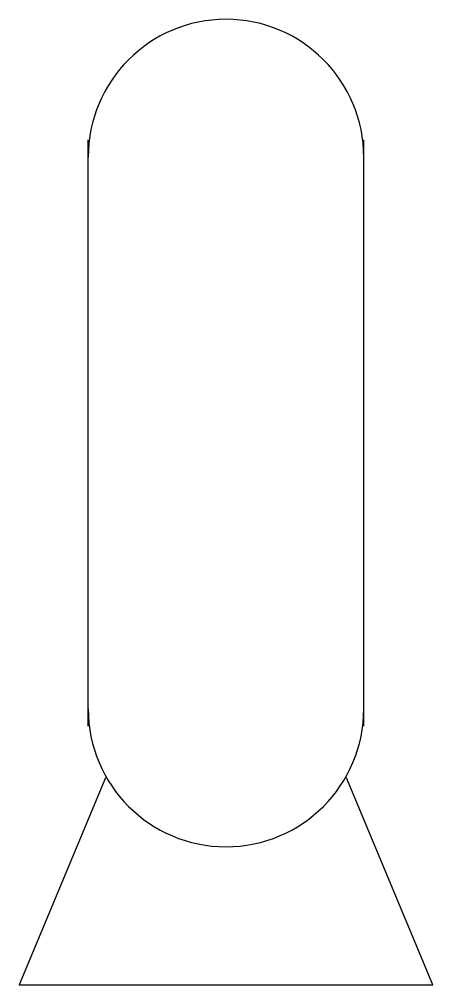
# Model space of a CAD drawing. Header units: metres. Extents: x -1.5 to 7.5, y -12 to 9.
import ezdxf

# ---------------------------------------------------------------- set-up
doc = ezdxf.new("R2010")
doc.units = ezdxf.units.M

# ---------------------------------------------------------------- blocks, each defined once
blk = doc.blocks.new('PUMP1')
at = {"layer": 'EQP', "color": 3, "linetype": 'Continuous'}
for p, q in [((0.375, -7.5), (-1.5, -12)), ((7.5, -12), (5.625, -7.5)), ((-1.5, -12), (7.5, -12))]:
    blk.add_line(p, q, dxfattribs=at)
for points in [[(6, 6, 1), (0, 6, 1)], [(0, -6, 1), (6, -6, 1)]]:
    blk.add_lwpolyline(points, format="xyb", dxfattribs=at)
for points in [[(0, -6.375), (0, -6.375), (0, 6.375)], [(6, -6.375), (6, -6.375), (6, 6.375)]]:
    blk.add_lwpolyline(points, dxfattribs=at)

msp = doc.modelspace()

# ---------------------------------------------------------------- block references
msp.add_blockref('PUMP1', (0, 0))

doc.saveas('drawing.dxf')
